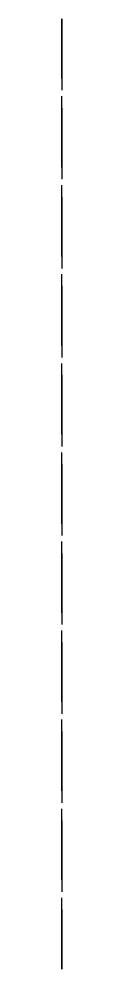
# Model space of a CAD drawing. Header units: millimetres. Extents: x 760.7 to 760.7, y 0 to 80.
import ezdxf

# ---------------------------------------------------------------- set-up
doc = ezdxf.new("R2010")
doc.units = ezdxf.units.MM
doc.header["$LTSCALE"] = 0.5
doc.linetypes.add('ACAD_ISO02W100', pattern=[15, 12, -3])
doc.layers.add('0-Sketch', color=20, linetype='ACAD_ISO02W100')

msp = doc.modelspace()

# ---------------------------------------------------------------- linework, layer by layer
at = {"layer": '0-Sketch', "extrusion": (1, 0, 0), "elevation": 760.678}
msp.add_lwpolyline([(0, 420.648), (80, 420.648), (80, 500.648), (20, 500.648), (0, 480.648)], close=True, dxfattribs=at)

doc.saveas('drawing.dxf')
